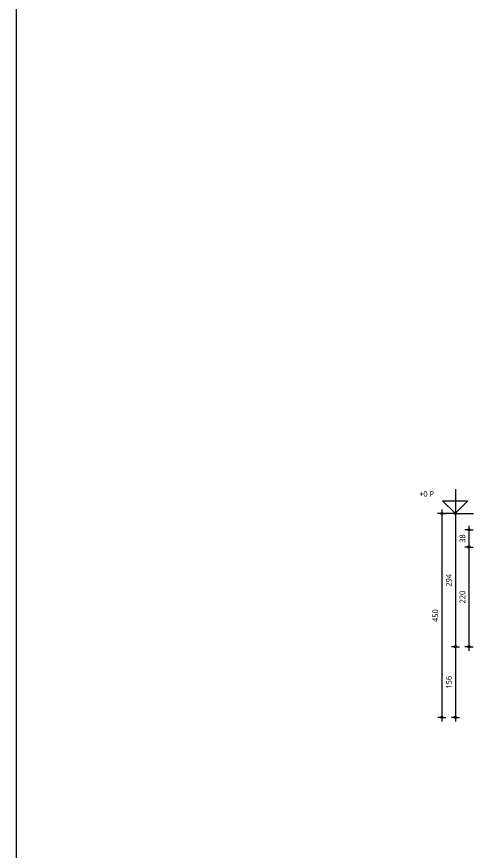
# Model space of a CAD drawing. Header units: millimetres. Extents: x 6732 to 10947, y 894 to 9086.
# Drawn here: x 6732 to 7741, y 4348 to 6188 of the extents above; entities that cross this region are included whole.
import ezdxf

# ---------------------------------------------------------------- set-up
doc = ezdxf.new("R2010")
doc.units = ezdxf.units.MM
for name, color, linetype, lineweight in [('A-ANNO-DIMS', 211, 'Continuous', 13), ('A-ANNO-DIMS-5', 211, 'Continuous', 13), ('A-DETL', 90, 'Continuous', 13), ('G-ANNO-TEXT', 231, 'Continuous', 13)]:
    doc.layers.add(name, color=color, linetype=linetype, lineweight=lineweight)
doc.styles.add('Segoe UI_2', font='segoeui.ttf', dxfattribs={"height": 12.5})
doc.dimstyles.new('2_5_mm_1', dxfattribs={"dimscale": 304.8, "dimtxt": 13.092049, "dimasz": 0.016404, "dimexe": 0.029528, "dimexo": 0.0625, "dimgap": 0.014764, "dimtad": 1, "dimdec": 0, "dimzin": 0, "dimdsep": 46, "dimtxsty": 'Segoe UI_2', "dimblk1": 'DOTBLANK', "dimblk2": 'DOTBLANK', "dimsah": 1, "dimcen": 0.09, "dimdle": 0.029528, "dimazin": 0, "dimtfac": 1, "dimtdec": 4, "dimtix": 1, "dimtmove": 0, "dimatfit": 3, "dimfxl": 0.029528, "dimfxlon": 1, "dimtvp": 1, "dimtfill": 1, "dimtolj": 1, "dimtzin": 0, "dimarcsym": 2})

# ---------------------------------------------------------------- blocks, each defined once
blk = doc.blocks.new('DIMBLOCK36-Details Strandbaak Patio Woning')
at = {"layer": 'A-ANNO-DIMS-5'}
for p, q in [((7701.7, 5100.5), (7701.7, 4797.5)), ((7701.7, 5091.5), (7692.7, 5091.5)), ((7701.7, 5091.5), (7710.7, 5091.5)), ((7701.7, 4797.5), (7692.7, 4797.5)), ((7701.7, 4797.5), (7710.7, 4797.5))]:
    blk.add_line(p, q, dxfattribs=at)
for centre in [(7701.7, 5091.5), (7701.7, 4797.5)]:
    blk.add_circle(centre, 2.5, dxfattribs=at)
at = {"layer": 'A-ANNO-DIMS-5', "color": 0, "insert": (7680.8, 4930.2), "char_height": 12.5, "width": 34.277, "attachment_point": 1, "rotation": 90, "line_spacing_factor": 1.142579, "style": 'Segoe UI_2', "bg_fill": 3, "box_fill_scale": 1.25, "bg_fill_color": 9, "bg_fill_true_color": 13158600, "bg_fill_transparency": 0}
blk.add_mtext('294', dxfattribs=at)
blk = doc.blocks.new('_DotBlank')
at = {"color": 0, "linetype": 'ByBlock', "lineweight": -2}
blk.add_line((-0.5, 0), (-1, 0), dxfattribs=at)
blk.add_circle((0, 0), 0.5, dxfattribs=at)
blk = doc.blocks.new('DIMBLOCK37-Details Strandbaak Patio Woning')
at = {"layer": 'A-ANNO-DIMS-5'}
for p, q in [((7701.7, 4797.5), (7692.7, 4797.5)), ((7701.7, 4797.5), (7701.7, 4632.5)), ((7701.7, 4797.5), (7710.7, 4797.5)), ((7701.7, 4641.5), (7692.7, 4641.5)), ((7701.7, 4641.5), (7710.7, 4641.5))]:
    blk.add_line(p, q, dxfattribs=at)
for centre in [(7701.7, 4797.5), (7701.7, 4641.5)]:
    blk.add_circle(centre, 2.5, dxfattribs=at)
at = {"layer": 'A-ANNO-DIMS-5', "color": 0, "insert": (7680.8, 4705.2), "char_height": 12.5, "width": 34.277, "attachment_point": 1, "rotation": 90, "line_spacing_factor": 1.142579, "style": 'Segoe UI_2', "bg_fill": 3, "box_fill_scale": 1.25, "bg_fill_color": 9, "bg_fill_true_color": 13158600, "bg_fill_transparency": 0}
blk.add_mtext('156', dxfattribs=at)
blk = doc.blocks.new('DIMBLOCK40-Details Strandbaak Patio Woning')
at = {"layer": 'A-ANNO-DIMS-5'}
for p, q in [((7731.7, 5017.5), (7722.7, 5017.5)), ((7731.7, 4788.5), (7731.7, 5017.5)), ((7731.7, 5017.5), (7740.7, 5017.5)), ((7731.7, 4797.5), (7722.7, 4797.5)), ((7731.7, 4797.5), (7740.7, 4797.5))]:
    blk.add_line(p, q, dxfattribs=at)
for centre in [(7731.7, 5017.5), (7731.7, 4797.5)]:
    blk.add_circle(centre, 2.5, dxfattribs=at)
at = {"layer": 'A-ANNO-DIMS-5', "color": 0, "insert": (7710.8, 4893.2), "char_height": 12.5, "width": 34.277, "attachment_point": 1, "rotation": 90, "line_spacing_factor": 1.142579, "style": 'Segoe UI_2', "bg_fill": 3, "box_fill_scale": 1.25, "bg_fill_color": 9, "bg_fill_true_color": 13158600, "bg_fill_transparency": 0}
blk.add_mtext('220', dxfattribs=at)
blk = doc.blocks.new('DIMBLOCK41-Details Strandbaak Patio Woning')
at = {"layer": 'A-ANNO-DIMS-5'}
for p, q in [((7731.7, 5017.5), (7731.7, 5064.5)), ((7731.7, 5055.5), (7722.7, 5055.5)), ((7731.7, 5055.5), (7740.7, 5055.5)), ((7731.7, 5017.5), (7722.7, 5017.5)), ((7731.7, 5017.5), (7740.7, 5017.5))]:
    blk.add_line(p, q, dxfattribs=at)
for centre in [(7731.7, 5055.5), (7731.7, 5017.5)]:
    blk.add_circle(centre, 2.5, dxfattribs=at)
at = {"layer": 'A-ANNO-DIMS-5', "color": 0, "insert": (7710.8, 5027), "char_height": 12.5, "width": 22.852, "attachment_point": 1, "rotation": 90, "line_spacing_factor": 1.142579, "style": 'Segoe UI_2', "bg_fill": 3, "box_fill_scale": 1.25, "bg_fill_color": 9, "bg_fill_true_color": 13158600, "bg_fill_transparency": 0}
blk.add_mtext('38', dxfattribs=at)
blk = doc.blocks.new('DIMBLOCK42-Details Strandbaak Patio Woning')
at = {"layer": 'A-ANNO-DIMS-5'}
for p, q in [((7671.7, 5100.5), (7671.7, 4632.5)), ((7671.7, 5091.5), (7662.7, 5091.5)), ((7671.7, 5091.5), (7680.7, 5091.5)), ((7671.7, 4641.5), (7662.7, 4641.5)), ((7671.7, 4641.5), (7680.7, 4641.5))]:
    blk.add_line(p, q, dxfattribs=at)
for centre in [(7671.7, 5091.5), (7671.7, 4641.5)]:
    blk.add_circle(centre, 2.5, dxfattribs=at)
at = {"layer": 'A-ANNO-DIMS-5', "color": 0, "insert": (7650.8, 4852.2), "char_height": 12.5, "width": 34.277, "attachment_point": 1, "rotation": 90, "line_spacing_factor": 1.142579, "style": 'Segoe UI_2', "bg_fill": 3, "box_fill_scale": 1.25, "bg_fill_color": 9, "bg_fill_true_color": 13158600, "bg_fill_transparency": 0}
blk.add_mtext('450', dxfattribs=at)

msp = doc.modelspace()

# ---------------------------------------------------------------- linework, layer by layer
at = {"layer": 'A-DETL', "lineweight": 18}
for p, q in [((6732.5, 893.9), (6732.5, 8393.9)), ((7701.5, 5145.1), (7701.5, 5080.1)), ((7701.5, 5091.5), (7673.4, 5119.7)), ((7673.4, 5119.7), (7729.4, 5119.7)), ((7729.4, 5119.7), (7701.3, 5091.5)), ((7701.8, 5091.5), (7661.8, 5091.5)), ((7701.3, 5091.5), (7741.3, 5091.5))]:
    msp.add_line(p, q, dxfattribs=at)

# ---------------------------------------------------------------- texts
at = {"layer": 'G-ANNO-TEXT', "color": 7, "insert": (7621.6, 5140.9), "char_height": 12.5, "width": 44.093, "attachment_point": 1, "style": 'Segoe UI_2'}
msp.add_mtext('+0 P', dxfattribs=at)

# ---------------------------------------------------------------- next in the draw order: dimensions: what is measured, and where the dimension line sits
at = {"layer": 'A-ANNO-DIMS'}
dim = msp.add_linear_dim(base=(7701.7, 4797.5), p1=(7710.7, 5091.5), p2=(7710.7, 4797.5), angle=90, dimstyle='2_5_mm_1', override={"dimpost": '<>', "dimfxl": 294}, dxfattribs=at)
dim.commit()
dim.dimension.update_dxf_attribs({"geometry": 'DIMBLOCK36-Details Strandbaak Patio Woning', "text_midpoint": (7690.7, 4944.5)})

# ---------------------------------------------------------------- next in the draw order: dimensions: what is measured, and where the dimension line sits
dim = msp.add_linear_dim(base=(7701.7, 4641.5), p1=(7710.7, 4797.5), p2=(7710.7, 4641.5), angle=90, dimstyle='2_5_mm_1', override={"dimpost": '<>', "dimfxl": 156}, dxfattribs=at)
dim.commit()
dim.dimension.update_dxf_attribs({"geometry": 'DIMBLOCK37-Details Strandbaak Patio Woning', "text_midpoint": (7690.7, 4719.5)})

# ---------------------------------------------------------------- next in the draw order: dimensions: what is measured, and where the dimension line sits
for base, p1, p2, override, picture, middle in [((7671.7, 4641.5), (7680.7, 5091.5), (7680.7, 4641.5), {"dimpost": '<>', "dimfxl": 450}, 'DIMBLOCK42-Details Strandbaak Patio Woning', (7660.7, 4866.5)), ((7731.7, 5017.5), (7722.7, 4797.5), (7740.7, 5017.5), {"dimpost": '<>', "dimfxl": 220.735135}, 'DIMBLOCK40-Details Strandbaak Patio Woning', (7720.7, 4907.5))]:
    dim = msp.add_linear_dim(base=base, p1=p1, p2=p2, angle=90, dimstyle='2_5_mm_1', override=override, dxfattribs=at)
    dim.commit()
    dim.dimension.update_dxf_attribs({"geometry": picture, "text_midpoint": middle})

# ---------------------------------------------------------------- next in the draw order: dimensions: what is measured, and where the dimension line sits
dim = msp.add_linear_dim(base=(7731.7, 5055.5), p1=(7740.7, 5017.5), p2=(7740.7, 5055.5), angle=90, dimstyle='2_5_mm_1', override={"dimpost": '<>', "dimfxl": 38}, dxfattribs=at)
dim.commit()
dim.dimension.update_dxf_attribs({"geometry": 'DIMBLOCK41-Details Strandbaak Patio Woning', "text_midpoint": (7720.7, 5036.5)})

doc.saveas('drawing.dxf')
